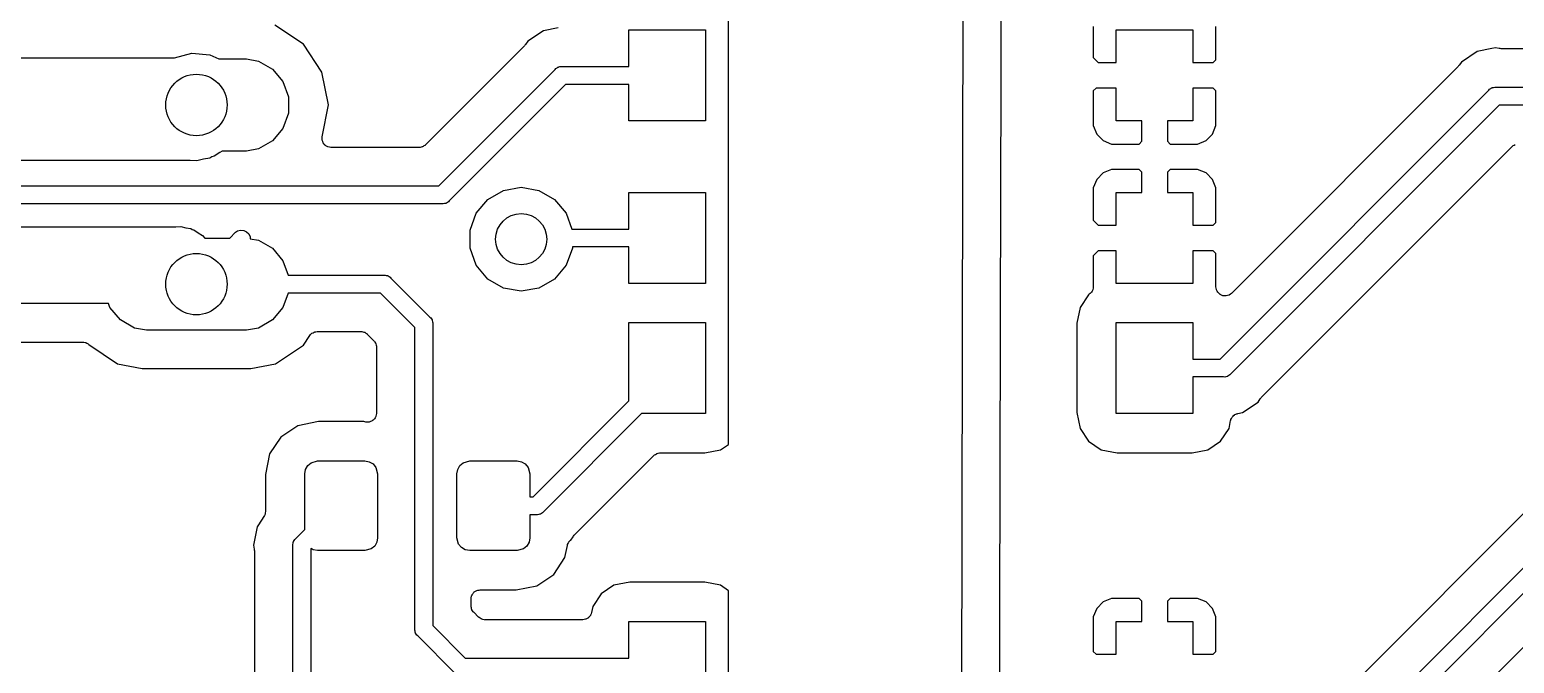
# Model space of a CAD drawing. Extents: x 82 to 161, y -171 to -33.
# Drawn here: x 103.17 to 132.19, y -110.26 to -97.89 of the extents above; entities that cross this region are included whole.
import ezdxf

# ---------------------------------------------------------------- set-up
doc = ezdxf.new("R2010")
doc.units = 0
doc.header["$MEASUREMENT"] = 0
doc.layers.add('BLACK', color=7, linetype='CONTINUOUS')

msp = doc.modelspace()

# ---------------------------------------------------------------- linework, layer by layer
at = {"layer": 'BLACK', "linetype": 'CONTINUOUS'}
for p, q in [((121.475, -67.0046), (121.353, -125.706)), ((122.159, -99.0125), (122.225, -67.3155)), ((116.831, -105.988), (116.831, -96.4166)), ((108.516, -98.1694), (107.961, -97.7988)), ((112.903, -98.1147), (112.861, -98.1776)), ((113.209, -97.9103), (112.903, -98.1147)), ((113.496, -97.8532), (113.209, -97.9103)), ((114.881, -98.6066), (114.881, -97.8916)), ((114.881, -97.8916), (116.381, -97.8916)), ((116.381, -97.8916), (116.381, -99.6716)), ((123.961, -97.8265), (123.961, -98.4341)), ((124.411, -98.5316), (124.411, -97.8916)), ((124.411, -97.8916), (125.911, -97.8916)), ((125.911, -97.8916), (125.911, -98.5316)), ((126.361, -98.4779), (126.361, -97.8265)), ((105.997, -98.4387), (106.338, -98.3474)), ((106.338, -98.3474), (106.689, -98.3782)), ((106.689, -98.3782), (106.862, -98.459)), ((108.88, -98.7152), (108.516, -98.1694)), ((112.84, -98.2041), (110.906, -100.138)), ((112.85, -98.1901), (112.84, -98.2041)), ((112.861, -98.1776), (112.85, -98.1901)), ((131.465, -98.3157), (131.159, -98.5201)), ((131.752, -98.2586), (131.465, -98.3157)), ((131.826, -98.2439), (131.752, -98.2586)), ((131.9, -98.2586), (131.826, -98.2439)), ((131.917, -98.259), (131.9, -98.2586)), ((131.934, -98.262), (131.917, -98.259)), ((137.877, -98.262), (131.934, -98.262)), ((98.529, -98.441), (105.994, -98.441)), ((105.994, -98.441), (105.997, -98.4387)), ((106.862, -98.459), (107.405, -98.459)), ((107.405, -98.459), (107.639, -98.5002)), ((107.639, -98.5002), (107.913, -98.6589)), ((107.913, -98.6589), (108.117, -98.9021)), ((111.166, -100.939), (113.441, -98.6633)), ((113.441, -98.6633), (113.456, -98.6455)), ((113.456, -98.6455), (113.476, -98.6339)), ((113.476, -98.6339), (113.495, -98.6206)), ((113.495, -98.6206), (113.503, -98.6185)), ((113.503, -98.6185), (113.51, -98.6146)), ((113.51, -98.6146), (113.532, -98.6106)), ((113.532, -98.6106), (113.555, -98.6046)), ((113.555, -98.6046), (113.578, -98.6066)), ((113.578, -98.6066), (114.881, -98.6066)), ((123.961, -98.4341), (124.058, -98.5316)), ((124.058, -98.5316), (124.411, -98.5316)), ((125.911, -98.5316), (126.307, -98.5316)), ((126.307, -98.5316), (126.361, -98.4779)), ((131.095, -98.6095), (126.666, -103.039)), ((131.105, -98.5954), (131.095, -98.6095)), ((131.117, -98.583), (131.105, -98.5954)), ((131.159, -98.5201), (131.117, -98.583)), ((108.117, -98.9021), (108.226, -99.2003)), ((109.008, -99.359), (108.88, -98.7152)), ((113.643, -98.9566), (111.367, -101.232)), ((114.881, -98.9566), (113.643, -98.9566)), ((114.881, -99.6716), (114.881, -98.9566)), ((108.226, -99.2003), (108.226, -99.5177)), ((122.155, -100.942), (122.159, -99.0125)), ((122.159, -99.0125), (122.159, -99.0125)), ((124.015, -99.0316), (123.961, -99.0853)), ((123.961, -99.0853), (123.961, -99.7611)), ((124.411, -99.0316), (124.015, -99.0316)), ((124.411, -99.6716), (124.411, -99.0316)), ((125.911, -99.0316), (125.911, -99.6716)), ((126.307, -99.0316), (125.911, -99.0316)), ((126.361, -99.0853), (126.307, -99.0316)), ((126.361, -99.7611), (126.361, -99.0853)), ((126.444, -104.322), (131.697, -99.0687)), ((131.697, -99.0687), (131.712, -99.0509)), ((131.712, -99.0509), (131.732, -99.0393)), ((131.732, -99.0393), (131.751, -99.0259)), ((131.751, -99.0259), (131.758, -99.0239)), ((131.758, -99.0239), (131.765, -99.02)), ((131.765, -99.02), (131.788, -99.016)), ((131.788, -99.016), (131.811, -99.01)), ((131.811, -99.01), (131.834, -99.012)), ((131.834, -99.012), (138.438, -99.012)), ((108.226, -99.5177), (108.117, -99.8159)), ((108.885, -99.9798), (109.008, -99.359)), ((131.898, -99.362), (126.646, -104.615)), ((138.438, -99.362), (131.898, -99.362)), ((108.117, -99.8159), (107.913, -100.059)), ((116.381, -99.6716), (114.881, -99.6716)), ((123.961, -99.7611), (124.03, -99.9265)), ((124.911, -99.6716), (124.411, -99.6716)), ((124.911, -100.068), (124.911, -99.6716)), ((125.911, -99.6716), (125.411, -99.6716)), ((125.411, -99.6716), (125.411, -100.068)), ((126.292, -99.9265), (126.361, -99.7611)), ((107.913, -100.059), (107.639, -100.218)), ((108.884, -99.9836), (108.885, -99.9818)), ((108.884, -100.012), (108.884, -99.9836)), ((108.884, -100.041), (108.884, -100.012)), ((108.884, -100.042), (108.884, -100.041)), ((108.884, -100.044), (108.884, -100.042)), ((108.894, -100.071), (108.884, -100.044)), ((108.885, -99.9818), (108.885, -99.9798)), ((108.903, -100.098), (108.894, -100.071)), ((108.904, -100.1), (108.903, -100.098)), ((108.905, -100.101), (108.904, -100.1)), ((108.923, -100.123), (108.905, -100.101)), ((108.941, -100.146), (108.923, -100.123)), ((108.943, -100.147), (108.941, -100.146)), ((108.944, -100.148), (108.943, -100.147)), ((108.969, -100.162), (108.944, -100.148)), ((110.895, -100.148), (110.875, -100.159)), ((110.9, -100.142), (110.895, -100.148)), ((110.906, -100.138), (110.9, -100.142)), ((124.03, -99.9265), (124.156, -100.053)), ((124.156, -100.053), (124.321, -100.122)), ((124.321, -100.122), (124.857, -100.122)), ((124.857, -100.122), (124.911, -100.068)), ((125.411, -100.068), (125.465, -100.122)), ((125.465, -100.122), (126.001, -100.122)), ((126.001, -100.122), (126.166, -100.053)), ((126.166, -100.053), (126.292, -99.9265)), ((132.169, -100.153), (132.189, -100.142)), ((132.189, -100.142), (132.208, -100.128)), ((106.561, -100.418), (106.432, -100.453)), ((106.691, -100.395), (106.561, -100.418)), ((106.73, -100.373), (106.691, -100.395)), ((106.773, -100.361), (106.73, -100.373)), ((106.882, -100.285), (106.773, -100.361)), ((106.927, -100.259), (106.882, -100.285)), ((107.405, -100.259), (106.927, -100.259)), ((107.639, -100.218), (107.405, -100.259)), ((108.993, -100.177), (108.969, -100.162)), ((108.995, -100.177), (108.993, -100.177)), ((108.997, -100.178), (108.995, -100.177)), ((109.025, -100.183), (108.997, -100.178)), ((109.053, -100.189), (109.025, -100.183)), ((109.055, -100.189), (109.053, -100.189)), ((109.056, -100.189), (109.055, -100.189)), ((110.782, -100.189), (109.056, -100.189)), ((110.79, -100.188), (110.782, -100.189)), ((110.798, -100.188), (110.79, -100.188)), ((110.82, -100.182), (110.798, -100.188)), ((110.842, -100.178), (110.82, -100.182)), ((110.849, -100.175), (110.842, -100.178)), ((110.856, -100.173), (110.849, -100.175)), ((110.875, -100.159), (110.856, -100.173)), ((127.247, -105.074), (132.158, -100.163)), ((132.158, -100.163), (132.164, -100.159)), ((132.164, -100.159), (132.169, -100.153)), ((106.3, -100.441), (98.3855, -100.441)), ((106.432, -100.453), (106.3, -100.441)), ((124.156, -100.685), (124.03, -100.812)), ((124.321, -100.617), (124.156, -100.685)), ((124.857, -100.617), (124.321, -100.617)), ((124.911, -100.67), (124.857, -100.617)), ((124.911, -101.067), (124.911, -100.67)), ((125.465, -100.617), (125.411, -100.67)), ((125.411, -100.67), (125.411, -101.067)), ((126.001, -100.617), (125.465, -100.617)), ((126.166, -100.685), (126.001, -100.617)), ((126.292, -100.812), (126.166, -100.685)), ((90.3142, -100.939), (111.166, -100.939)), ((112.429, -101.027), (112.776, -100.966)), ((112.776, -100.966), (113.123, -101.027)), ((122.137, -109.324), (122.155, -100.942)), ((122.155, -100.942), (122.155, -100.942)), ((124.03, -100.812), (123.961, -100.977)), ((123.961, -100.977), (123.961, -101.609)), ((126.361, -100.977), (126.292, -100.812)), ((126.361, -101.653), (126.361, -100.977)), ((111.23, -101.289), (90.3791, -101.289)), ((111.253, -101.291), (111.23, -101.289)), ((111.276, -101.285), (111.253, -101.291)), ((111.299, -101.281), (111.276, -101.285)), ((111.306, -101.277), (111.299, -101.281)), ((111.313, -101.275), (111.306, -101.277)), ((111.332, -101.262), (111.313, -101.275)), ((111.352, -101.25), (111.332, -101.262)), ((111.367, -101.232), (111.352, -101.25)), ((111.897, -101.473), (112.123, -101.203)), ((112.123, -101.203), (112.429, -101.027)), ((113.123, -101.027), (113.429, -101.203)), ((113.429, -101.203), (113.655, -101.473)), ((114.881, -101.782), (114.881, -101.067)), ((114.881, -101.067), (116.381, -101.067)), ((116.381, -101.067), (116.381, -102.847)), ((124.411, -101.707), (124.411, -101.067)), ((124.411, -101.067), (124.911, -101.067)), ((125.411, -101.067), (125.911, -101.067)), ((125.911, -101.067), (125.911, -101.707)), ((111.776, -101.805), (111.897, -101.473)), ((113.655, -101.473), (113.768, -101.782)), ((92.021, -101.739), (106.023, -101.739)), ((106.023, -101.739), (106.122, -101.73)), ((106.122, -101.73), (106.218, -101.756)), ((106.218, -101.756), (106.316, -101.773)), ((106.316, -101.773), (106.345, -101.79)), ((106.345, -101.79), (106.378, -101.799)), ((106.378, -101.799), (106.459, -101.856)), ((106.459, -101.856), (106.546, -101.906)), ((107.079, -101.959), (107.191, -101.846)), ((107.191, -101.846), (107.229, -101.82)), ((107.229, -101.82), (107.289, -101.804)), ((107.289, -101.804), (107.35, -101.809)), ((107.35, -101.809), (107.406, -101.835)), ((107.406, -101.835), (107.45, -101.879)), ((107.45, -101.879), (107.476, -101.935)), ((111.776, -102.157), (111.776, -101.805)), ((113.768, -101.782), (114.881, -101.782)), ((123.961, -101.609), (124.058, -101.707)), ((124.058, -101.707), (124.411, -101.707)), ((125.911, -101.707), (126.307, -101.707)), ((126.307, -101.707), (126.361, -101.653)), ((106.546, -101.906), (106.59, -101.959)), ((106.59, -101.959), (107.079, -101.959)), ((107.476, -101.935), (107.479, -101.972)), ((107.479, -101.972), (107.639, -102)), ((107.639, -102), (107.913, -102.159)), ((107.913, -102.159), (108.117, -102.402)), ((111.897, -102.489), (111.776, -102.157)), ((113.776, -102.157), (113.655, -102.489)), ((114.881, -102.132), (113.776, -102.132)), ((113.776, -102.132), (113.776, -102.157)), ((114.881, -102.847), (114.881, -102.132)), ((137.638, -102.074), (127.81, -111.902)), ((108.117, -102.402), (108.22, -102.684)), ((124.058, -102.207), (123.961, -102.304)), ((123.961, -102.304), (123.961, -102.912)), ((124.411, -102.207), (124.058, -102.207)), ((124.411, -102.847), (124.411, -102.207)), ((126.307, -102.207), (125.911, -102.207)), ((125.911, -102.207), (125.911, -102.847)), ((126.361, -102.26), (126.307, -102.207)), ((126.361, -102.912), (126.361, -102.26)), ((128.07, -112.704), (138.568, -102.205)), ((138.818, -102.45), (128.271, -112.997)), ((108.22, -102.684), (110.09, -102.684)), ((110.09, -102.684), (110.113, -102.682)), ((110.113, -102.682), (110.136, -102.688)), ((110.136, -102.688), (110.159, -102.692)), ((110.159, -102.692), (110.166, -102.696)), ((110.166, -102.696), (110.173, -102.698)), ((110.173, -102.698), (110.192, -102.711)), ((110.192, -102.711), (110.212, -102.723)), ((110.212, -102.723), (110.227, -102.741)), ((110.227, -102.741), (110.989, -103.503)), ((112.123, -102.759), (111.897, -102.489)), ((112.429, -102.935), (112.123, -102.759)), ((113.429, -102.759), (113.123, -102.935)), ((113.655, -102.489), (113.429, -102.759)), ((108.22, -103.034), (108.117, -103.316)), ((110.026, -103.034), (108.22, -103.034)), ((110.696, -103.704), (110.026, -103.034)), ((112.776, -102.996), (112.429, -102.935)), ((113.123, -102.935), (112.776, -102.996)), ((116.381, -102.847), (114.881, -102.847)), ((123.901, -103.04), (123.883, -103.057)), ((123.92, -103.024), (123.901, -103.04)), ((123.923, -103.019), (123.92, -103.024)), ((123.927, -103.015), (123.923, -103.019)), ((123.938, -102.993), (123.927, -103.015)), ((123.95, -102.972), (123.938, -102.993)), ((123.951, -102.966), (123.95, -102.972)), ((123.954, -102.961), (123.951, -102.966)), ((123.957, -102.936), (123.954, -102.961)), ((123.961, -102.912), (123.957, -102.936)), ((125.911, -102.847), (124.411, -102.847)), ((126.365, -102.936), (126.361, -102.912)), ((126.368, -102.961), (126.365, -102.936)), ((126.371, -102.966), (126.368, -102.961)), ((126.372, -102.972), (126.371, -102.966)), ((126.384, -102.993), (126.372, -102.972)), ((126.395, -103.015), (126.384, -102.993)), ((126.399, -103.019), (126.395, -103.015)), ((126.402, -103.024), (126.399, -103.019)), ((126.421, -103.04), (126.402, -103.024)), ((126.439, -103.057), (126.421, -103.04)), ((126.666, -103.039), (126.642, -103.056)), ((104.707, -103.239), (93.3051, -103.239)), ((104.735, -103.316), (104.707, -103.239)), ((104.939, -103.559), (104.735, -103.316)), ((108.117, -103.316), (107.913, -103.559)), ((123.705, -103.314), (123.643, -103.624)), ((123.87, -103.066), (123.705, -103.314)), ((123.883, -103.057), (123.87, -103.066)), ((126.445, -103.061), (126.439, -103.057)), ((126.447, -103.062), (126.445, -103.061)), ((126.448, -103.063), (126.447, -103.062)), ((126.454, -103.065), (126.448, -103.063)), ((126.471, -103.073), (126.454, -103.065)), ((126.496, -103.085), (126.471, -103.073)), ((126.498, -103.085), (126.496, -103.085)), ((126.5, -103.086), (126.498, -103.085)), ((126.529, -103.087), (126.5, -103.086)), ((126.557, -103.09), (126.529, -103.087)), ((126.559, -103.089), (126.557, -103.09)), ((126.561, -103.09), (126.559, -103.089)), ((126.588, -103.082), (126.561, -103.09)), ((126.616, -103.074), (126.588, -103.082)), ((126.617, -103.073), (126.616, -103.074)), ((126.619, -103.073), (126.617, -103.073)), ((126.642, -103.056), (126.619, -103.073)), ((105.213, -103.718), (104.939, -103.559)), ((107.913, -103.559), (107.639, -103.718)), ((110.989, -103.503), (111.007, -103.518)), ((111.007, -103.518), (111.019, -103.538)), ((111.019, -103.538), (111.032, -103.557)), ((111.032, -103.557), (111.034, -103.564)), ((111.034, -103.564), (111.038, -103.571)), ((111.038, -103.571), (111.042, -103.594)), ((111.042, -103.594), (111.048, -103.617)), ((111.048, -103.617), (111.046, -103.64)), ((114.881, -105.139), (114.881, -103.607)), ((114.881, -103.607), (116.381, -103.607)), ((116.381, -103.607), (116.381, -105.387)), ((123.643, -103.624), (123.643, -105.369)), ((124.411, -105.387), (124.411, -103.607)), ((124.411, -103.607), (125.911, -103.607)), ((125.911, -103.607), (125.911, -104.322)), ((105.447, -103.759), (105.213, -103.718)), ((107.405, -103.759), (105.447, -103.759)), ((107.639, -103.718), (107.405, -103.759)), ((108.516, -104.049), (108.64, -103.862)), ((108.64, -103.862), (108.658, -103.844)), ((108.658, -103.844), (108.673, -103.825)), ((108.673, -103.825), (108.678, -103.822)), ((108.678, -103.822), (108.682, -103.818)), ((108.682, -103.818), (108.705, -103.807)), ((108.705, -103.807), (108.726, -103.795)), ((108.726, -103.795), (108.732, -103.794)), ((108.732, -103.794), (108.737, -103.791)), ((108.737, -103.791), (108.762, -103.788)), ((108.762, -103.788), (108.786, -103.784)), ((108.786, -103.784), (109.642, -103.784)), ((109.642, -103.784), (109.65, -103.785)), ((109.65, -103.785), (109.658, -103.785)), ((109.658, -103.785), (109.68, -103.791)), ((109.68, -103.791), (109.702, -103.795)), ((109.702, -103.795), (109.709, -103.798)), ((109.709, -103.798), (109.716, -103.8)), ((109.716, -103.8), (109.735, -103.814)), ((109.735, -103.814), (109.755, -103.825)), ((109.755, -103.825), (109.76, -103.831)), ((109.76, -103.831), (109.766, -103.835)), ((109.766, -103.835), (109.895, -103.964)), ((110.696, -109.593), (110.696, -103.704)), ((111.046, -103.64), (111.046, -109.529)), ((93.8242, -103.989), (104.203, -103.989)), ((104.203, -103.989), (104.227, -103.993)), ((104.227, -103.993), (104.252, -103.996)), ((104.252, -103.996), (104.257, -103.999)), ((104.257, -103.999), (104.263, -104)), ((104.263, -104), (104.284, -104.012)), ((104.284, -104.012), (104.307, -104.023)), ((104.307, -104.023), (104.311, -104.027)), ((104.311, -104.027), (104.316, -104.03)), ((104.316, -104.03), (104.325, -104.041)), ((104.325, -104.041), (104.882, -104.413)), ((107.97, -104.413), (108.516, -104.049)), ((109.895, -103.964), (109.899, -103.97)), ((109.899, -103.97), (109.905, -103.975)), ((109.905, -103.975), (109.916, -103.995)), ((109.916, -103.995), (109.93, -104.014)), ((109.93, -104.014), (109.932, -104.021)), ((109.932, -104.021), (109.935, -104.028)), ((109.935, -104.028), (109.939, -104.05)), ((109.939, -104.05), (109.945, -104.072)), ((109.945, -104.072), (109.945, -104.08)), ((109.945, -104.08), (109.946, -104.088)), ((109.946, -104.088), (109.946, -105.38)), ((130.655, -111.667), (138.174, -104.149)), ((104.882, -104.413), (105.363, -104.509)), ((107.489, -104.509), (107.97, -104.413)), ((125.911, -104.322), (126.444, -104.322)), ((105.363, -104.509), (107.489, -104.509)), ((126.509, -104.672), (125.911, -104.672)), ((125.911, -104.672), (125.911, -105.387)), ((126.532, -104.674), (126.509, -104.672)), ((126.554, -104.668), (126.532, -104.674)), ((126.577, -104.664), (126.554, -104.668)), ((126.584, -104.66), (126.577, -104.664)), ((126.591, -104.658), (126.584, -104.66)), ((126.61, -104.644), (126.591, -104.658)), ((126.631, -104.633), (126.61, -104.644)), ((126.646, -104.615), (126.631, -104.633)), ((127.237, -105.088), (127.247, -105.074)), ((113.007, -107.013), (114.881, -105.139)), ((123.643, -105.369), (123.705, -105.679)), ((126.786, -105.386), (126.877, -105.368)), ((126.877, -105.368), (127.183, -105.163)), ((127.183, -105.163), (127.225, -105.101)), ((127.225, -105.101), (127.237, -105.088)), ((108.406, -105.626), (108.077, -105.846)), ((108.811, -105.545), (108.406, -105.626)), ((109.702, -105.545), (108.811, -105.545)), ((109.737, -105.552), (109.702, -105.545)), ((109.739, -105.552), (109.737, -105.552)), ((109.741, -105.553), (109.739, -105.552)), ((109.769, -105.553), (109.741, -105.553)), ((109.798, -105.553), (109.769, -105.553)), ((109.799, -105.553), (109.798, -105.553)), ((109.801, -105.553), (109.799, -105.553)), ((109.828, -105.543), (109.801, -105.553)), ((109.855, -105.534), (109.828, -105.543)), ((109.857, -105.532), (109.855, -105.534)), ((109.859, -105.532), (109.857, -105.532)), ((109.88, -105.513), (109.859, -105.532)), ((109.903, -105.496), (109.88, -105.513)), ((109.904, -105.494), (109.903, -105.496)), ((109.905, -105.493), (109.904, -105.494)), ((109.919, -105.468), (109.905, -105.493)), ((109.934, -105.444), (109.919, -105.468)), ((109.935, -105.44), (109.934, -105.442)), ((109.934, -105.442), (109.934, -105.444)), ((109.94, -105.412), (109.935, -105.44)), ((109.946, -105.384), (109.94, -105.412)), ((109.946, -105.38), (109.946, -105.382)), ((109.946, -105.382), (109.946, -105.384)), ((115.128, -105.387), (113.209, -107.306)), ((116.381, -105.387), (115.128, -105.387)), ((125.911, -105.387), (124.411, -105.387)), ((126.617, -105.679), (126.648, -105.524)), ((126.648, -105.524), (126.653, -105.513)), ((126.653, -105.513), (126.654, -105.502)), ((126.654, -105.502), (126.664, -105.485)), ((126.664, -105.485), (126.67, -105.467)), ((126.67, -105.467), (126.678, -105.458)), ((126.678, -105.458), (126.684, -105.448)), ((126.684, -105.448), (126.698, -105.436)), ((126.698, -105.436), (126.711, -105.421)), ((126.711, -105.421), (126.721, -105.416)), ((126.721, -105.416), (126.729, -105.408)), ((126.729, -105.408), (126.747, -105.401)), ((126.747, -105.401), (126.764, -105.392)), ((126.764, -105.392), (126.775, -105.39)), ((126.775, -105.39), (126.786, -105.386)), ((108.077, -105.846), (107.857, -106.175)), ((123.705, -105.679), (123.87, -105.927)), ((123.87, -105.927), (124.118, -106.093)), ((126.204, -106.093), (126.452, -105.927)), ((126.452, -105.927), (126.617, -105.679)), ((107.857, -106.175), (107.776, -106.58)), ((113.81, -107.765), (115.37, -106.206)), ((115.37, -106.206), (115.376, -106.202)), ((115.376, -106.202), (115.381, -106.196)), ((115.381, -106.196), (115.401, -106.184)), ((115.401, -106.184), (115.42, -106.171)), ((115.42, -106.171), (115.427, -106.169)), ((115.427, -106.169), (115.434, -106.165)), ((115.434, -106.165), (115.456, -106.161)), ((115.456, -106.161), (115.478, -106.155)), ((115.478, -106.155), (115.486, -106.156)), ((115.486, -106.156), (115.494, -106.155)), ((115.494, -106.155), (116.364, -106.155)), ((116.364, -106.155), (116.674, -106.093)), ((116.674, -106.093), (116.831, -105.988)), ((124.118, -106.093), (124.428, -106.155)), ((124.428, -106.155), (125.894, -106.155)), ((125.894, -106.155), (126.204, -106.093)), ((108.544, -106.563), (108.559, -106.477)), ((108.559, -106.477), (108.602, -106.402)), ((108.602, -106.402), (108.669, -106.346)), ((108.669, -106.346), (108.794, -106.313)), ((108.794, -106.313), (109.719, -106.313)), ((109.719, -106.313), (109.805, -106.328)), ((109.805, -106.328), (109.88, -106.371)), ((109.88, -106.371), (109.936, -106.438)), ((109.936, -106.438), (109.969, -106.563)), ((111.519, -106.563), (111.534, -106.477)), ((111.534, -106.477), (111.577, -106.402)), ((111.577, -106.402), (111.644, -106.346)), ((111.644, -106.346), (111.769, -106.313)), ((111.769, -106.313), (112.694, -106.313)), ((112.694, -106.313), (112.78, -106.328)), ((112.78, -106.328), (112.855, -106.371)), ((112.855, -106.371), (112.911, -106.438)), ((112.911, -106.438), (112.944, -106.563)), ((107.776, -106.58), (107.776, -107.303)), ((108.544, -107.653), (108.544, -106.563)), ((109.969, -106.563), (109.969, -107.813)), ((111.519, -107.813), (111.519, -106.563)), ((112.944, -106.563), (112.944, -107.013)), ((112.944, -107.013), (113.007, -107.013)), ((107.746, -107.4), (107.641, -107.558)), ((107.755, -107.381), (107.746, -107.4)), ((107.765, -107.363), (107.755, -107.381)), ((107.767, -107.353), (107.765, -107.363)), ((107.771, -107.344), (107.767, -107.353)), ((107.772, -107.323), (107.771, -107.344)), ((107.776, -107.303), (107.772, -107.323)), ((113.072, -107.363), (112.944, -107.363)), ((112.944, -107.363), (112.944, -107.813)), ((113.095, -107.365), (113.072, -107.363)), ((113.118, -107.359), (113.095, -107.365)), ((113.14, -107.355), (113.118, -107.359)), ((113.147, -107.351), (113.14, -107.355)), ((113.155, -107.349), (113.147, -107.351)), ((113.174, -107.336), (113.155, -107.349)), ((113.194, -107.324), (113.174, -107.336)), ((113.209, -107.306), (113.194, -107.324)), ((107.614, -107.598), (107.542, -107.959)), ((107.641, -107.558), (107.614, -107.598)), ((107.641, -107.558), (107.641, -107.558)), ((108.367, -107.83), (108.544, -107.653)), ((107.542, -107.959), (107.557, -108.034)), ((108.308, -107.944), (108.314, -107.921)), ((108.31, -107.967), (108.308, -107.944)), ((108.31, -110.962), (108.31, -107.967)), ((108.314, -107.921), (108.318, -107.899)), ((108.318, -107.899), (108.322, -107.892)), ((108.322, -107.892), (108.324, -107.884)), ((108.324, -107.884), (108.337, -107.865)), ((108.337, -107.865), (108.349, -107.845)), ((108.349, -107.845), (108.367, -107.83)), ((109.911, -107.974), (109.844, -108.03)), ((109.954, -107.899), (109.911, -107.974)), ((109.969, -107.813), (109.954, -107.899)), ((111.552, -107.938), (111.519, -107.813)), ((111.608, -108.005), (111.552, -107.938)), ((112.886, -107.974), (112.819, -108.03)), ((112.929, -107.899), (112.886, -107.974)), ((112.944, -107.813), (112.929, -107.899)), ((113.631, -108.201), (113.679, -107.962)), ((113.679, -107.962), (113.682, -107.954)), ((113.682, -107.954), (113.683, -107.947)), ((113.683, -107.947), (113.693, -107.926)), ((113.693, -107.926), (113.701, -107.905)), ((113.701, -107.905), (113.706, -107.899)), ((113.706, -107.899), (113.71, -107.892)), ((113.71, -107.892), (113.726, -107.876)), ((113.726, -107.876), (113.741, -107.859)), ((113.741, -107.859), (113.745, -107.857)), ((113.745, -107.857), (113.789, -107.792)), ((113.789, -107.792), (113.8, -107.78)), ((113.8, -107.78), (113.81, -107.765)), ((107.557, -108.034), (107.557, -108.051)), ((107.557, -108.051), (107.56, -108.068)), ((107.56, -108.068), (107.56, -110.579)), ((108.668, -108.024), (108.66, -108.032)), ((108.66, -108.032), (108.66, -111.027)), ((108.708, -108.048), (108.668, -108.024)), ((108.794, -108.063), (108.708, -108.048)), ((109.719, -108.063), (108.794, -108.063)), ((109.844, -108.03), (109.719, -108.063)), ((111.683, -108.048), (111.608, -108.005)), ((111.769, -108.063), (111.683, -108.048)), ((112.694, -108.063), (111.769, -108.063)), ((112.819, -108.03), (112.694, -108.063)), ((113.411, -108.53), (113.631, -108.201)), ((113.082, -108.75), (113.411, -108.53)), ((111.872, -108.864), (111.883, -108.855)), ((111.883, -108.855), (111.898, -108.849)), ((111.898, -108.849), (111.911, -108.842)), ((111.911, -108.842), (111.926, -108.839)), ((111.926, -108.839), (111.941, -108.834)), ((111.941, -108.834), (111.956, -108.834)), ((111.956, -108.834), (111.971, -108.831)), ((111.971, -108.831), (112.677, -108.831)), ((112.677, -108.831), (113.082, -108.75)), ((114.588, -108.742), (114.34, -108.908)), ((114.898, -108.68), (114.588, -108.742)), ((116.364, -108.68), (114.898, -108.68)), ((116.674, -108.742), (116.364, -108.68)), ((116.831, -108.847), (116.674, -108.742)), ((116.831, -114.37), (116.831, -108.847)), ((111.796, -109.006), (111.799, -108.991)), ((111.796, -109.145), (111.796, -109.006)), ((111.797, -109.153), (111.796, -109.145)), ((111.799, -108.976), (111.804, -108.961)), ((111.799, -108.991), (111.799, -108.976)), ((111.804, -108.961), (111.807, -108.946)), ((111.807, -108.946), (111.814, -108.933)), ((111.814, -108.933), (111.819, -108.919)), ((111.819, -108.919), (111.829, -108.907)), ((111.829, -108.907), (111.837, -108.894)), ((111.837, -108.894), (111.849, -108.884)), ((111.849, -108.884), (111.859, -108.872)), ((111.859, -108.872), (111.872, -108.864)), ((114.34, -108.908), (114.175, -109.156)), ((124.156, -109.067), (124.03, -109.194)), ((124.321, -108.999), (124.156, -109.067)), ((124.857, -108.999), (124.321, -108.999)), ((124.911, -109.052), (124.857, -108.999)), ((124.911, -109.449), (124.911, -109.052)), ((125.465, -108.999), (125.411, -109.052)), ((125.411, -109.052), (125.411, -109.449)), ((126.001, -108.999), (125.465, -108.999)), ((126.166, -109.067), (126.001, -108.999)), ((126.292, -109.194), (126.166, -109.067)), ((111.797, -109.161), (111.797, -109.153)), ((111.803, -109.183), (111.797, -109.161)), ((111.807, -109.205), (111.803, -109.183)), ((111.81, -109.212), (111.807, -109.205)), ((111.812, -109.219), (111.81, -109.212)), ((111.826, -109.238), (111.812, -109.219)), ((111.837, -109.258), (111.826, -109.238)), ((111.843, -109.263), (111.837, -109.258)), ((111.847, -109.269), (111.843, -109.263)), ((111.941, -109.362), (111.847, -109.269)), ((111.947, -109.367), (111.941, -109.362)), ((111.952, -109.373), (111.947, -109.367)), ((111.972, -109.384), (111.952, -109.373)), ((111.99, -109.397), (111.972, -109.384)), ((111.998, -109.399), (111.99, -109.397)), ((112.004, -109.403), (111.998, -109.399)), ((112.027, -109.407), (112.004, -109.403)), ((112.049, -109.413), (112.027, -109.407)), ((112.057, -109.412), (112.049, -109.413)), ((112.064, -109.414), (112.057, -109.412)), ((113.98, -109.414), (112.064, -109.414)), ((114.008, -109.409), (113.98, -109.414)), ((114.036, -109.404), (114.008, -109.409)), ((114.038, -109.403), (114.036, -109.404)), ((114.04, -109.403), (114.038, -109.403)), ((114.064, -109.389), (114.04, -109.403)), ((114.089, -109.375), (114.064, -109.389)), ((114.09, -109.374), (114.089, -109.375)), ((114.092, -109.373), (114.09, -109.374)), ((114.11, -109.351), (114.092, -109.373)), ((114.129, -109.329), (114.11, -109.351)), ((114.13, -109.328), (114.129, -109.329)), ((114.131, -109.326), (114.13, -109.328)), ((114.141, -109.299), (114.131, -109.326)), ((114.151, -109.273), (114.141, -109.299)), ((114.175, -109.156), (114.151, -109.273)), ((122.112, -121.364), (122.137, -109.324)), ((122.137, -109.324), (122.137, -109.324)), ((124.03, -109.194), (123.961, -109.359)), ((123.961, -109.359), (123.961, -110.035)), ((126.361, -109.359), (126.292, -109.194)), ((126.361, -110.035), (126.361, -109.359)), ((110.694, -109.616), (110.696, -109.593)), ((110.7, -109.639), (110.694, -109.616)), ((110.704, -109.662), (110.7, -109.639)), ((110.708, -109.669), (110.704, -109.662)), ((110.71, -109.676), (110.708, -109.669)), ((110.723, -109.695), (110.71, -109.676)), ((110.735, -109.715), (110.723, -109.695)), ((110.753, -109.73), (110.735, -109.715)), ((111.046, -109.529), (111.681, -110.164)), ((114.881, -110.164), (114.881, -109.449)), ((114.881, -109.449), (116.381, -109.449)), ((116.381, -109.449), (116.381, -111.229)), ((124.411, -110.089), (124.411, -109.449)), ((124.411, -109.449), (124.911, -109.449)), ((125.411, -109.449), (125.911, -109.449)), ((125.911, -109.449), (125.911, -110.089)), ((111.479, -110.457), (110.753, -109.73)), ((111.681, -110.164), (114.881, -110.164)), ((123.961, -110.035), (124.015, -110.089)), ((124.015, -110.089), (124.411, -110.089)), ((125.911, -110.089), (126.307, -110.089)), ((126.307, -110.089), (126.361, -110.035))]:
    msp.add_line(p, q, dxfattribs=at)
at = {"layer": 'BLACK'}
for centre, radius in [((106.426, -99.359), 0.6), ((112.776, -101.981), 0.5), ((106.426, -102.859), 0.6)]:
    msp.add_circle(centre, radius, dxfattribs=at)

doc.saveas('drawing.dxf')
